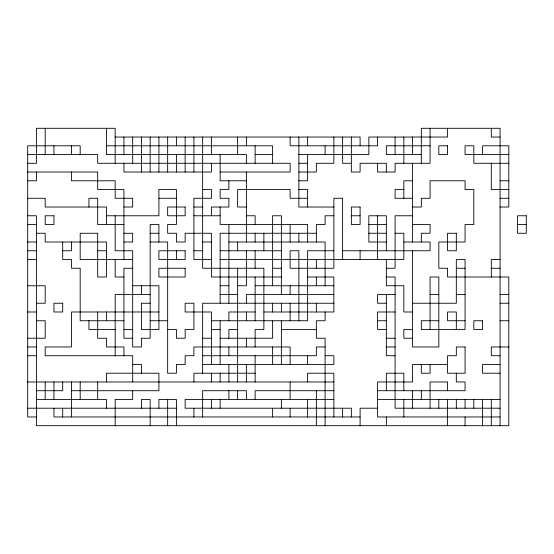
<?xml version="1.0" encoding="UTF-8"?>
<svg xmlns="http://www.w3.org/2000/svg" width="554" height="554" viewBox="0 0 554 554"><rect width="100%" height="100%" fill="white"/><g stroke="black" fill="none" stroke-linecap="round" stroke-linejoin="round"><path stroke-width="0.83" d="M115.177 137.039L360.1 137.039L360.1 145.792M500.061 137.039L491.308 137.039L491.308 128.293M106.423 145.792L272.623 145.792L272.623 163.285M430.077 145.792L386.339 145.792L386.339 154.538L421.331 154.538M27.7 154.538L97.677 154.538L97.677 163.285L290.123 163.285L290.123 172.031L220.139 172.031M255.131 154.538L272.623 154.538M298.869 154.538L368.846 154.538L368.846 137.039L447.577 137.039L447.577 128.293M508.807 154.538L465.069 154.538L465.069 145.792L473.815 145.792L473.815 163.285L508.807 163.285M27.7 163.285L36.446 163.285L36.446 128.293L115.177 128.293L115.177 163.285M298.869 163.285L307.615 163.285M351.354 163.285L342.607 163.285L342.607 137.039M27.7 172.031L97.677 172.031L97.677 189.523L123.923 189.523L123.923 259.507M298.869 172.031L316.362 172.031L316.362 163.285L333.861 163.285L333.861 137.039M27.7 180.777L36.446 180.777L36.446 172.031M246.385 180.777L220.139 180.777L220.139 154.538M298.869 180.777L307.615 180.777L307.615 154.538M412.585 180.777L403.838 180.777L403.838 198.277M500.061 180.777L508.807 180.777M202.646 189.523L211.393 189.523L211.393 198.277L193.9 198.277L193.9 259.507L211.393 259.507M298.869 189.523L307.615 189.523L307.615 207.023M403.838 189.523L395.092 189.523L395.092 198.277L412.585 198.277M508.807 189.523L491.308 189.523L491.308 163.285M27.7 198.277L45.193 198.277L45.193 207.023L106.423 207.023L106.423 224.515M158.908 198.277L176.407 198.277M307.615 198.277L290.123 198.277L290.123 189.523L237.638 189.523L237.638 207.023L246.385 207.023M500.061 198.277L508.807 198.277M123.923 207.023L132.669 207.023L132.669 198.277L115.177 198.277L115.177 180.777L71.438 180.777L71.438 172.031M193.9 207.023L202.646 207.023M333.861 207.023L298.869 207.023L298.869 137.039M412.585 207.023L421.331 207.023L421.331 198.277L430.077 198.277L430.077 180.777L465.069 180.777L465.069 189.523L473.815 189.523L473.815 224.515L465.069 224.515L465.069 242.008L438.823 242.008L438.823 268.254L447.577 268.254L447.577 277L508.807 277L508.807 425.707L36.446 425.707L36.446 215.769L27.7 215.769M500.061 207.023L508.807 207.023L508.807 145.792L482.562 145.792L482.562 154.538M106.423 215.769L158.908 215.769L158.908 189.523L176.407 189.523L176.407 224.515L167.661 224.515L167.661 233.262L176.407 233.262L176.407 242.008L185.154 242.008L185.154 233.262L211.393 233.262L211.393 277L281.377 277M193.9 215.769L220.139 215.769M246.385 215.769L255.131 215.769L255.131 224.515M333.861 215.769L325.108 215.769L325.108 224.515L316.362 224.515L316.362 242.008M351.354 215.769L360.1 215.769M412.585 215.769L395.092 215.769L395.092 268.254L386.339 268.254M27.7 224.515L36.446 224.515M123.923 224.515L97.677 224.515L97.677 198.277L88.931 198.277L88.931 207.023M368.846 224.515L386.339 224.515M412.585 224.515L430.077 224.515L430.077 233.262L421.331 233.262L421.331 242.008M517.554 224.515L526.3 224.515M36.446 233.262L45.193 233.262L45.193 242.008L106.423 242.008L106.423 277L97.677 277L97.677 233.262L80.185 233.262L80.185 259.507L132.669 259.507M123.923 233.262L132.669 233.262L132.669 242.008L123.923 242.008M150.162 233.262L158.908 233.262M316.362 233.262L220.139 233.262L220.139 303.239M368.846 233.262L386.339 233.262M395.092 233.262L403.838 233.262L403.838 259.507L220.139 259.507M27.7 242.008L36.446 242.008M150.162 242.008L167.661 242.008L167.661 373.223L176.407 373.223L176.407 364.477L185.154 364.477L185.154 355.723L193.9 355.723L193.9 346.977L290.123 346.977L290.123 364.477M202.646 242.008L211.393 242.008M228.892 242.008L325.108 242.008L325.108 285.746M386.339 242.008L368.846 242.008L368.846 215.769L386.339 215.769L386.339 250.761M403.838 242.008L430.077 242.008L430.077 250.761L342.607 250.761M27.7 250.761L36.446 250.761M62.692 250.761L71.438 250.761L71.438 242.008M97.677 250.761L106.423 250.761M193.9 250.761L202.646 250.761M220.139 250.761L281.377 250.761M333.861 250.761L307.615 250.761L307.615 320.738L211.393 320.738M27.7 259.507L36.446 259.507M500.061 259.507L491.308 259.507L491.308 277M132.669 268.254L123.923 268.254L123.923 338.231L132.669 338.231M272.623 268.254L281.377 268.254M456.323 268.254L465.069 268.254M491.308 268.254L500.061 268.254M123.923 277L115.177 277L115.177 259.507M307.615 277L333.861 277L333.861 311.992L263.877 311.992M386.339 277L395.092 277L395.092 408.208L500.061 408.208M27.7 285.746L45.193 285.746L45.193 303.239L36.446 303.239M132.669 285.746L158.908 285.746L158.908 329.485L141.415 329.485L141.415 303.239L150.162 303.239M220.139 285.746L228.892 285.746M237.638 285.746L246.385 285.746L246.385 250.761M255.131 285.746L333.861 285.746M150.162 294.493L115.177 294.493L115.177 355.723M220.139 294.493L237.638 294.493M333.861 294.493L246.385 294.493L246.385 303.239M395.092 294.493L377.593 294.493L377.593 303.239L386.339 303.239M430.077 294.493L438.823 294.493M456.323 294.493L465.069 294.493M500.061 294.493L508.807 294.493M333.861 303.239L202.646 303.239L202.646 373.223M412.585 303.239L456.323 303.239L456.323 259.507L465.069 259.507L465.069 329.485L421.331 329.485L421.331 320.738L438.823 320.738M500.061 303.239L508.807 303.239M27.7 311.992L36.446 311.992M158.908 311.992L71.438 311.992L71.438 346.977L45.193 346.977L45.193 355.723L132.669 355.723L132.669 381.969M255.131 311.992L228.892 311.992L228.892 320.738M395.092 311.992L377.593 311.992L377.593 329.485L386.339 329.485M412.585 311.992L403.838 311.992L403.838 285.746L386.339 285.746L386.339 259.507M36.446 320.738L45.193 320.738L45.193 338.231L27.7 338.231M123.923 320.738L80.185 320.738L80.185 268.254L71.438 268.254L71.438 259.507L62.692 259.507L62.692 242.008M150.162 320.738L167.661 320.738M377.593 320.738L386.339 320.738M465.069 320.738L447.577 320.738L447.577 311.992L456.323 311.992L456.323 329.485M500.061 320.738L508.807 320.738M115.177 329.485L88.931 329.485L88.931 320.738M123.923 329.485L132.669 329.485M167.661 329.485L176.407 329.485L176.407 338.231L185.154 338.231L185.154 329.485L193.9 329.485L193.9 303.239L185.154 303.239L185.154 311.992L211.393 311.992L211.393 364.477M211.393 329.485L220.139 329.485M237.638 329.485L228.892 329.485L228.892 338.231M281.377 329.485L316.362 329.485M412.585 329.485L403.838 329.485L403.838 338.231L412.585 338.231M202.646 338.231L211.393 338.231M220.139 338.231L272.623 338.231L272.623 320.738M386.339 338.231L395.092 338.231M27.7 346.977L36.446 346.977M325.108 346.977L316.362 346.977L316.362 355.723L202.646 355.723M386.339 346.977L395.092 346.977M508.807 346.977L491.308 346.977L491.308 355.723L500.061 355.723M27.7 355.723L36.446 355.723M325.108 355.723L333.861 355.723L333.861 364.477L202.646 364.477M395.092 355.723L386.339 355.723L386.339 294.493M132.669 364.477L141.415 364.477L141.415 373.223M447.577 364.477L412.585 364.477L412.585 381.969L377.593 381.969L377.593 416.961L500.061 416.961M500.061 364.477L482.562 364.477L482.562 373.223L500.061 373.223M255.131 373.223L193.9 373.223L193.9 381.969M27.7 381.969L333.861 381.969M36.446 390.715L62.692 390.715L62.692 381.969M71.438 390.715L158.908 390.715L158.908 373.223L106.423 373.223L106.423 381.969M333.861 390.715L255.131 390.715L255.131 399.462M377.593 390.715L465.069 390.715L465.069 381.969L456.323 381.969L456.323 373.223M36.446 399.462L106.423 399.462L106.423 408.208M333.861 399.462L185.154 399.462L185.154 408.208L351.354 408.208L351.354 416.961M377.593 399.462L500.061 399.462M27.7 408.208L176.407 408.208M377.593 408.208L360.1 408.208L360.1 425.707M36.446 416.961L27.7 416.961L27.7 145.792L80.185 145.792L80.185 154.538M360.1 416.961L53.939 416.961L53.939 408.208M500.061 425.707L500.061 128.293L421.331 128.293L421.331 163.285M491.308 399.462L491.308 425.707M482.562 399.462L482.562 425.707M473.815 399.462L473.815 408.208M465.069 399.462L465.069 408.208M465.069 416.961L465.069 425.707M456.323 399.462L456.323 408.208M447.577 390.715L447.577 381.969L430.077 381.969L430.077 408.208M447.577 399.462L447.577 425.707M438.823 399.462L438.823 408.208M430.077 128.293L430.077 163.285L395.092 163.285L395.092 172.031L377.593 172.031L377.593 163.285M430.077 329.485L430.077 277L438.823 277L438.823 346.977L412.585 346.977L412.585 250.761M430.077 364.477L430.077 373.223L421.331 373.223L421.331 364.477M421.331 390.715L421.331 399.462M412.585 137.039L412.585 154.538M412.585 163.285L412.585 242.008M412.585 390.715L412.585 408.208M403.838 137.039L403.838 163.285M403.838 390.715L403.838 373.223L386.339 373.223L386.339 390.715M403.838 399.462L403.838 416.961M395.092 137.039L395.092 154.538M386.339 172.031L386.339 163.285L360.1 163.285L360.1 172.031L351.354 172.031L351.354 137.039M386.339 416.961L386.339 425.707M377.593 137.039L377.593 145.792L290.123 145.792L290.123 137.039M377.593 215.769L377.593 259.507M360.1 250.761L360.1 259.507M342.607 259.507L342.607 198.277L333.861 198.277L333.861 268.254L290.123 268.254L290.123 250.761L298.869 250.761L298.869 320.738M342.607 408.208L342.607 416.961M333.861 416.961L333.861 373.223L307.615 373.223L307.615 381.969M325.108 145.792L325.108 154.538M325.108 311.992L325.108 320.738L316.362 320.738L316.362 338.231L325.108 338.231L325.108 425.707M316.362 259.507L316.362 268.254M316.362 277L316.362 285.746M316.362 303.239L316.362 311.992M316.362 390.715L316.362 425.707M307.615 137.039L307.615 145.792M307.615 242.008L307.615 224.515L220.139 224.515L220.139 207.023M307.615 355.723L307.615 364.477M307.615 399.462L307.615 416.961M298.869 233.262L298.869 242.008M290.123 224.515L290.123 242.008M290.123 285.746L290.123 294.493M290.123 303.239L290.123 320.738M290.123 381.969L290.123 399.462M290.123 408.208L290.123 416.961M281.377 294.493L281.377 215.769L272.623 215.769L272.623 285.746M281.377 303.239L281.377 311.992M281.377 320.738L281.377 364.477M281.377 399.462L281.377 408.208M272.623 303.239L272.623 311.992M272.623 346.977L272.623 364.477M272.623 408.208L272.623 416.961M263.877 233.262L263.877 250.761M255.131 145.792L255.131 163.285M255.131 233.262L255.131 242.008M255.131 250.761L255.131 268.254M255.131 277L255.131 320.738M255.131 346.977L255.131 329.485L263.877 329.485L263.877 268.254L202.646 268.254L202.646 137.039M255.131 355.723L255.131 381.969M246.385 137.039L246.385 145.792M246.385 163.285L246.385 154.538L106.423 154.538L106.423 128.293M246.385 172.031L246.385 242.008M246.385 311.992L246.385 320.738M246.385 338.231L246.385 346.977M246.385 364.477L246.385 381.969M246.385 399.462L246.385 390.715L202.646 390.715L202.646 416.961M237.638 137.039L237.638 154.538M237.638 242.008L237.638 250.761M237.638 268.254L237.638 381.969M237.638 390.715L237.638 399.462M228.892 180.777L228.892 189.523L220.139 189.523L220.139 198.277L228.892 198.277L228.892 207.023L211.393 207.023L211.393 215.769M228.892 224.515L228.892 303.239M228.892 346.977L228.892 355.723M228.892 364.477L228.892 381.969M228.892 390.715L228.892 399.462M220.139 320.738L220.139 364.477M220.139 373.223L220.139 381.969M220.139 399.462L220.139 408.208M211.393 137.039L211.393 154.538M211.393 163.285L211.393 172.031L123.923 172.031L123.923 163.285M211.393 373.223L211.393 381.969M211.393 399.462L211.393 408.208M193.9 137.039L193.9 172.031M193.9 408.208L193.9 416.961M185.154 137.039L185.154 172.031M176.407 137.039L176.407 145.792M176.407 154.538L176.407 172.031M176.407 250.761L176.407 259.507M176.407 425.707L176.407 399.462L158.908 399.462L158.908 408.208M167.661 137.039L167.661 172.031M167.661 399.462L167.661 425.707M158.908 137.039L158.908 172.031M158.908 242.008L158.908 224.515L150.162 224.515L150.162 338.231L141.415 338.231L141.415 346.977L132.669 346.977L132.669 250.761L115.177 250.761L115.177 215.769M150.162 137.039L150.162 172.031M150.162 425.707L150.162 399.462L141.415 399.462L141.415 408.208M141.415 137.039L141.415 172.031M141.415 285.746L141.415 294.493M132.669 137.039L132.669 163.285M132.669 390.715L132.669 399.462L115.177 399.462L115.177 425.707M123.923 137.039L123.923 154.538M123.923 355.723L123.923 346.977L106.423 346.977L106.423 338.231L97.677 338.231L97.677 311.992M106.423 311.992L106.423 320.738M97.677 381.969L97.677 399.462M80.185 381.969L80.185 399.462M71.438 145.792L71.438 154.538M71.438 381.969L71.438 416.961M62.692 408.208L62.692 416.961M53.939 145.792L53.939 154.538M53.939 381.969L53.939 399.462M45.193 128.293L45.193 154.538M45.193 381.969L45.193 399.462M447.577 145.792L438.823 145.792L438.823 154.538L447.577 154.538L447.577 145.792M185.154 207.023L167.661 207.023L167.661 215.769L185.154 215.769L185.154 207.023M360.1 207.023L351.354 207.023L351.354 224.515L360.1 224.515L360.1 207.023M53.939 215.769L45.193 215.769L45.193 224.515L53.939 224.515L53.939 215.769M526.3 215.769L517.554 215.769L517.554 233.262L526.3 233.262L526.3 215.769M456.323 233.262L447.577 233.262L447.577 250.761L456.323 250.761L456.323 233.262M185.154 250.761L158.908 250.761L158.908 259.507L185.154 259.507L185.154 250.761M185.154 268.254L158.908 268.254L158.908 277L185.154 277L185.154 268.254M62.692 303.239L53.939 303.239L53.939 311.992L62.692 311.992L62.692 303.239M482.562 320.738L473.815 320.738L473.815 329.485L482.562 329.485L482.562 320.738M465.069 346.977L456.323 346.977L456.323 355.723L447.577 355.723L447.577 373.223L465.069 373.223L465.069 346.977"/></g></svg>
